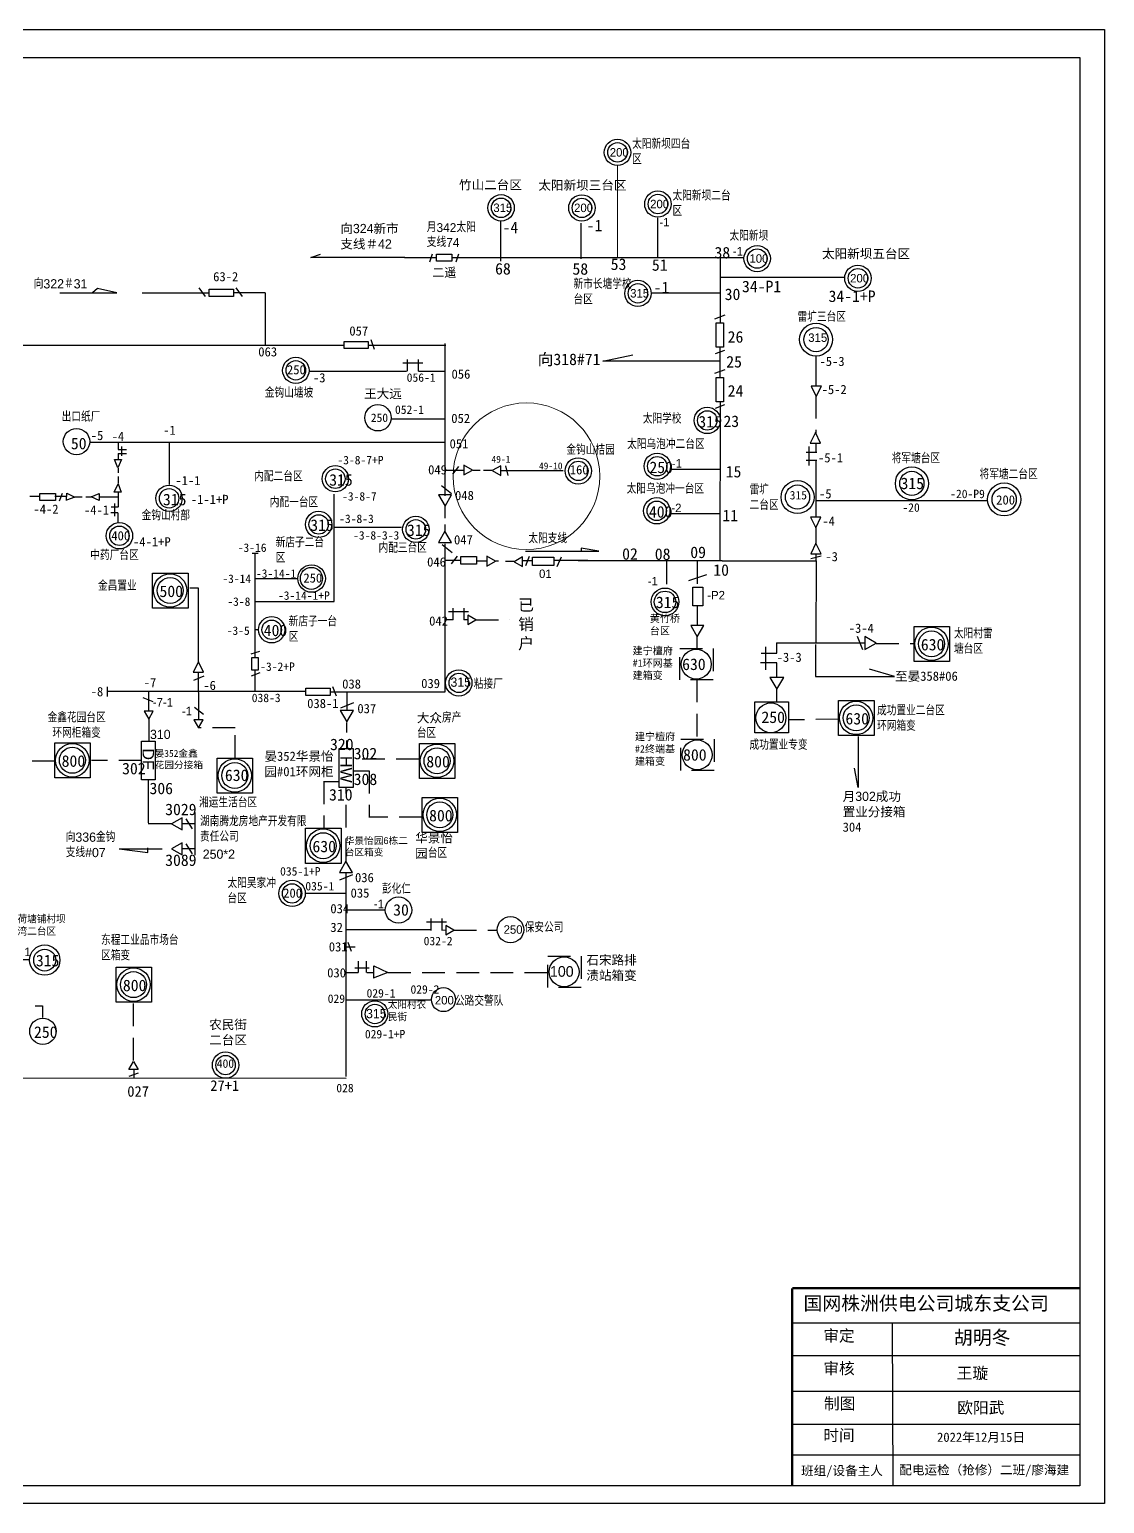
# Model space of a CAD drawing. Extents: x -417 to 88, y 44 to 364.
# Drawn here: x -145.1 to 88.1, y 44.1 to 363.8 of the extents above; entities that cross this region are included whole.
import ezdxf

# ---------------------------------------------------------------- set-up
doc = ezdxf.new("R2010")
doc.units = 0
doc.header["$LTSCALE"] = 0.774411
doc.linetypes.add('ACAD_ISO02W100', pattern=[15, 12, -3])
doc.linetypes.add('DASHED2', pattern=[9.525, 6.35, -3.175])
doc.layers.get('0').update_dxf_attribs({"linetype": 'CONTINUOUS'})
doc.layers.add('0-RefEdit0', color=7, linetype='CONTINUOUS')
doc.layers.add('Layer2', color=1, linetype='CONTINUOUS')
doc.styles.add('hztxt_txtstyle_0.00_0_0', font='', dxfattribs={"bigfont": 'hztxt.shx'})
doc.styles.add('hztxt_txtstyle_1.50_0_0', font='', dxfattribs={"height": 1.5, "bigfont": 'hztxt.shx'})
doc.styles.add('hztxt_txtstyle_1.84_0_0', font='', dxfattribs={"height": 1.84, "bigfont": 'hztxt.shx'})
doc.styles.add('hztxt_txtstyle_2.00_0_0', font='', dxfattribs={"height": 2, "bigfont": 'hztxt.shx'})
doc.styles.add('hztxt_txtstyle_5.51_0_0', font='', dxfattribs={"height": 5.511135, "bigfont": 'hztxt.shx'})
doc.styles.add('hztxt_txtstyle_5.55_0_0', font='', dxfattribs={"height": 5.547678, "bigfont": 'hztxt.shx'})
doc.styles.add('hztxt_txtstyle_9.64_0_0', font='', dxfattribs={"height": 9.637272, "bigfont": 'hztxt.shx'})
doc.styles.add('hztxt_txtstyle_9.77_0_0', font='', dxfattribs={"height": 9.773376, "bigfont": 'hztxt.shx'})
doc.styles.add('SimSun_txtstyle_2.00_0_0', font='', dxfattribs={"height": 2})
doc.styles.add('SimSun_txtstyle_2.50_0_0', font='', dxfattribs={"height": 2.5})
doc.styles.get("Standard").update_dxf_attribs({"font": '', "height": 2.5})
doc.styles.add('字体', font='simkai_0.ttf', dxfattribs={"height": 2.5})
doc.styles.add('宋体_txtstyle_1.50_0_0', font='SIMSUN.TTC', dxfattribs={"height": 1.5})
doc.styles.add('宋体_txtstyle_1.84_0_0', font='SIMSUN.TTC', dxfattribs={"height": 1.84})
doc.styles.add('宋体_txtstyle_2.00_0_0', font='SIMSUN.TTC', dxfattribs={"height": 2})
doc.styles.add('宋体_txtstyle_2.50_0_0', font='SIMSUN.TTC', dxfattribs={"height": 2.5})
doc.styles.add('宋体_txtstyle_200.00_0_0200', font='SIMSUN.TTC', dxfattribs={"height": 200})
doc.styles.add('宋体_txtstyle_3.00_0_0', font='SIMSUN.TTC', dxfattribs={"height": 3})
doc.styles.get('hztxt_txtstyle_0.00_0_0').set_extended_font_data('hztxt')
doc.styles.get('hztxt_txtstyle_1.50_0_0').set_extended_font_data('hztxt')
doc.styles.get('hztxt_txtstyle_1.84_0_0').set_extended_font_data('hztxt')
doc.styles.get('hztxt_txtstyle_2.00_0_0').set_extended_font_data('hztxt')
doc.styles.get('hztxt_txtstyle_5.51_0_0').set_extended_font_data('hztxt')
doc.styles.get('hztxt_txtstyle_5.55_0_0').set_extended_font_data('hztxt')
doc.styles.get('hztxt_txtstyle_9.64_0_0').set_extended_font_data('hztxt')
doc.styles.get('hztxt_txtstyle_9.77_0_0').set_extended_font_data('hztxt')
doc.styles.get('SimSun_txtstyle_2.00_0_0').set_extended_font_data('SimSun')
doc.styles.get('SimSun_txtstyle_2.50_0_0').set_extended_font_data('SimSun')
doc.styles.get('Standard').set_extended_font_data('SimSun')

# ---------------------------------------------------------------- blocks, each defined once
blk = doc.blocks.new('A$C6B965233')
at = {"linetype": 'Continuous'}
for radius in [3.58, 2.63]:
    blk.add_circle((3.58, 3.58), radius, dxfattribs=at)

msp = doc.modelspace()

# ---------------------------------------------------------------- linework, layer by layer
at = {"color": 7, "linetype": 'Continuous', "lineweight": 0, "ltscale": 1.445646}
msp.add_line((-17.54, 334.28), (-17.54, 314.3), dxfattribs=at)
at = {"color": 7}
for p, q in [((-84.05, 314.32), (-81.98, 315.06)), ((-63.64, 314.32), (-84.05, 314.32)), ((4.83, 310.11), (31.61, 310.11)), ((-54.93, 262.68), (-54.92, 295.68)), ((-48.94, 268.22), (-47.31, 268.22)), ((-54.93, 257.84), (-54.93, 260.76)), ((-54.93, 254.76), (-54.93, 256.43)), ((-96.11, 227.61), (-96.11, 250.12)), ((-54.94, 220.12), (-54.93, 252.26)), ((25.51, 248.59), (25.51, 250.11)), ((-45.87, 248.48), (-48.05, 248.48)), ((-43.33, 248.52), (-44.05, 248.52)), ((-38.05, 248.65), (-35.88, 248.64)), ((-26.04, 248.64), (5.19, 248.62)), ((-96.02, 233.64), (-95.36, 233.64)), ((-53.22, 235.75), (-54.88, 235.74)), ((-50, 235.73), (-50.88, 235.74)), ((25.43, 230.45), (25.43, 223.46)), ((29.98, 230.76), (36.05, 230.76)), ((-96.11, 220.37), (-96.11, 224.81)), ((42.54, 223.46), (37.12, 225.03)), ((-128.26, 221.26), (-128.26, 219.14)), ((25.43, 223.46), (42.54, 223.46)), ((-76.39, 136.7), (-76.41, 180.97)), ((-76.13, 172.89), (-67.89, 172.89)), ((-76.4, 168.62), (-58.12, 168.62)), ((-54.77, 168.42), (-55.65, 168.43)), ((-76.41, 153.35), (-57.89, 153.35)), ((-123.51, 138.22), (-122.52, 139.94)), ((-121.52, 138.22), (-123.51, 138.22)), ((-122.52, 139.94), (-121.52, 138.22)), ((-76.36, 136.32), (-180.9, 136.35))]:
    msp.add_line(p, q, dxfattribs=at)
at = {"color": 7, "linetype": 'Continuous'}
for p, q in [((-63.75, 314.35), (-56.83, 314.35)), ((-58.28, 313.44), (-57.7, 315.11)), ((-53.35, 314.35), (-8.5, 314.35)), ((-52.52, 313.44), (-51.94, 315.11)), ((-13.43, 314.35), (9.82, 314.35)), ((4.77, 300.25), (4.77, 314.35)), ((-106.92, 305.91), (-108.26, 307.76)), ((-98.89, 305.91), (-100.23, 307.76)), ((-120.61, 306.66), (-106.18, 306.66)), ((-100.82, 306.74), (-93.94, 306.74)), ((4.73, 306.58), (-10.13, 306.58)), ((3.6, 301.08), (5.8, 301.93)), ((-179.8, 295.36), (-76.86, 295.36)), ((-71.57, 295.36), (-54.75, 295.36)), ((-70.24, 294.4), (-70.99, 296.46)), ((3.69, 293.53), (5.74, 294.28)), ((4.76, 288.22), (4.76, 294.91)), ((-64.11, 291.51), (-59.76, 291.51)), ((-63.11, 289.67), (-63.11, 292.26)), ((-60.77, 292.26), (-60.77, 289.67)), ((-63.28, 289.59), (-84.36, 289.59)), ((-55, 289.59), (-60.68, 289.59)), ((3.6, 289.23), (5.8, 290.08)), ((24.45, 286.43), (25.56, 284.17)), ((26.68, 286.43), (24.45, 286.43)), ((25.56, 284.17), (26.68, 286.43)), ((3.69, 281.68), (5.74, 282.44)), ((4.76, 248.63), (4.79, 283.08)), ((-66.58, 279.39), (-55.05, 279.33)), ((25.39, 276.37), (24.27, 274.11)), ((26.51, 274.11), (25.39, 276.37)), ((-55.07, 274.19), (-131.95, 274.19)), ((-125.87, 271.83), (-125.87, 270.7)), ((-125.86, 274.28), (-125.86, 272.74)), ((-125.86, 272.74), (-124.06, 272.74)), ((-125.86, 271.83), (-124.02, 271.83)), ((-125.07, 271.35), (-125.07, 273.37)), ((-114.77, 274.05), (-114.77, 265.1)), ((25.69, 272.06), (23.36, 272.06)), ((24.03, 269.24), (24.03, 273.33)), ((24.27, 274.11), (26.51, 274.11)), ((-126.66, 270.55), (-125.11, 270.55)), ((-125.9, 268.75), (-126.62, 270.55)), ((-125.11, 270.55), (-125.9, 268.75)), ((-125.86, 268.69), (-125.86, 267.64)), ((-53.25, 267.34), (-51.93, 268.99)), ((-41.22, 267.06), (-41.79, 269.2)), ((23.36, 270.41), (25.69, 270.41)), ((-125.86, 266.82), (-125.86, 265.3)), ((-50.93, 268.16), (-55.05, 268.16)), ((-44.79, 268.17), (-46.57, 268.17)), ((-42.91, 268.14), (-29.32, 268.14)), ((4.74, 268.4), (-6.03, 268.4)), ((-131.79, 262.38), (-132.84, 262.38)), ((-131.73, 262.42), (-129.93, 263.14)), ((-129.93, 261.63), (-131.73, 262.42)), ((-129.93, 263.18), (-129.93, 261.63)), ((-125.89, 262.4), (-129.91, 262.4)), ((-126.7, 263.48), (-125.85, 265.26)), ((-125.16, 263.43), (-126.7, 263.48)), ((-125.87, 263.35), (-125.87, 260.19)), ((-125.85, 265.26), (-125.2, 263.43)), ((-79.03, 239.72), (-79.03, 263.02)), ((-53.52, 263.07), (-55.7, 264.82)), ((-125.89, 258.95), (-127.43, 258.95)), ((-125.89, 260.2), (-127.39, 260.2)), ((-126.57, 258.28), (-126.57, 261.02)), ((-125.88, 258.95), (-125.88, 256.85)), ((-78.98, 255.88), (-64.36, 255.88)), ((4.64, 258.74), (-6.14, 258.74)), ((26.59, 258.01), (24.35, 258.01)), ((24.35, 258.01), (25.47, 255.75)), ((25.47, 255.75), (26.59, 258.01)), ((-95.48, 250.13), (-96.77, 250.13)), ((-53.42, 250.26), (-55.6, 252.01)), ((-53.58, 247.9), (-52.26, 249.55)), ((-37.49, 250.69), (-21.59, 250.69)), ((-36.71, 249.47), (-37.47, 247.45)), ((-29.78, 249.39), (-30.71, 247.28)), ((-21.59, 250.69), (-25.45, 251.31)), ((-25.45, 251.31), (-25.45, 250.69)), ((25.49, 252.37), (24.38, 250.11)), ((24.38, 250.11), (26.61, 250.11)), ((26.61, 250.11), (25.49, 252.37)), ((-40.05, 248.43), (-41.83, 248.43)), ((5.18, 248.59), (25.51, 248.59)), ((-2.05, 244.27), (1.8, 245.58)), ((-108.44, 242.6), (-110.33, 242.6)), ((-108.44, 226.67), (-108.44, 242.6)), ((-96.04, 239.72), (-79.03, 239.72)), ((-54.22, 237.57), (-49.87, 237.57)), ((-53.22, 235.73), (-53.22, 238.32)), ((-50.87, 238.32), (-50.87, 235.73)), ((34.42, 232.19), (35.56, 229.36)), ((-97.01, 228.39), (-95.11, 229)), ((-108.43, 226.64), (-109.55, 224.39)), ((-109.55, 224.39), (-107.31, 224.39)), ((-108.44, 220.1), (-108.44, 224.38)), ((-107.31, 224.39), (-108.43, 226.64)), ((-96.95, 223.64), (-95.04, 224.32)), ((-107.27, 223.55), (-109.51, 222.59)), ((-78.51, 219.18), (-79.26, 221.23)), ((-85.09, 220.2), (-128.26, 220.2)), ((-108.44, 220), (-108.44, 214.09)), ((-54.94, 220.1), (-79.95, 220.1)), ((-74.79, 217.73), (-77.62, 216.59)), ((-76.18, 216.07), (-76.18, 220.03)), ((-107.32, 215.22), (-109.32, 216.76)), ((-75.03, 180.46), (-77.87, 179.32)), ((-59, 170.26), (-54.65, 170.26)), ((-57.99, 168.42), (-57.99, 171.02)), ((-55.65, 171.02), (-55.65, 168.42)), ((-74.49, 160.32), (-71.4, 160.32)), ((-73.7, 159.27), (-73.7, 161.75)), ((-71.95, 159.27), (-71.95, 161.75)), ((-70.41, 158.06), (-70.41, 160.7)), ((-70.41, 160.7), (-67.37, 159.25)), ((-76.34, 159.27), (-73.78, 159.27)), ((-71.89, 159.27), (-70.44, 159.27)), ((-67.37, 159.25), (-70.54, 158.06)), ((-143.87, 152.04), (-142.25, 152.04)), ((-142.25, 152.04), (-142.25, 149.54)), ((20.38, 83.3), (82.75, 83.3)), ((42.03, 83.29), (42.14, 47.95)), ((20.38, 76.19), (82.75, 76.19)), ((20.38, 68.44), (82.75, 68.44)), ((20.38, 61.34), (82.75, 61.34)), ((20.4, 54.7), (82.77, 54.7))]:
    msp.add_line(p, q, dxfattribs=at)
at = {"color": 7, "linetype": 'DASHED2'}
for p, q in [((25.49, 284.32), (25.49, 276.16)), ((-48.28, 235.76), (-40.86, 235.76)), ((38.55, 230.63), (46.76, 230.63)), ((-0.31, 222.79), (-0.31, 209.96)), ((-100.44, 212.37), (-108.43, 212.37)), ((-76.27, 211.36), (-76.27, 213.47)), ((-76.27, 207.77), (-76.27, 209.56)), ((-60.6, 205.56), (-74.65, 205.56)), ((-76.41, 183.38), (-76.41, 199.41)), ((-60, 192.99), (-71.49, 192.99)), ((-53.06, 168.45), (-43.63, 168.43)), ((-74.47, 164.78), (-76.43, 164.78)), ((-75.25, 163.82), (-75.94, 165.81)), ((-67.25, 159.27), (-32.68, 159.27)), ((-122.57, 152.52), (-122.58, 139.31)), ((-122.48, 138.22), (-122.48, 136.26)), ((-121.52, 137.44), (-123.51, 136.75))]:
    msp.add_line(p, q, dxfattribs=at)
at = {"linetype": 'Continuous'}
for p, q in [((-142.87, 262.49), (-145.03, 262.49)), ((-137, 262.52), (-139.55, 262.52))]:
    msp.add_line(p, q, dxfattribs=at)
at = {"color": 0, "linetype": 'Continuous'}
for p, q in [((-138.53, 261.54), (-137.95, 263.21)), ((-137.05, 261.68), (-137, 263.22)), ((-135.22, 262.37), (-137.05, 261.71)), ((-137, 263.22), (-135.22, 262.37)), ((-133.66, 262.38), (-135.18, 262.38))]:
    msp.add_line(p, q, dxfattribs=at)
for p, q in [((-51.74, 248.6), (-54.93, 248.6)), ((-51.49, 248.6), (-54.68, 248.6)), ((-23.96, 248.64), (-31.41, 248.64))]:
    msp.add_line(p, q)
at = {"color": 7, "linetype": 'ByBlock', "ltscale": 2}
for p, q in [((-0.25, 229.55), (-0.25, 232.26)), ((17.01, 228.56), (17, 230.77)), ((13.65, 228.56), (17.01, 228.56)), ((14.64, 224.93), (14.64, 229.89)), ((17.01, 226.44), (13.47, 226.44)), ((17.01, 223.25), (17.01, 226.44)), ((18.52, 223.24), (15.51, 223.24)), ((15.51, 223.24), (17.01, 220.73)), ((17.01, 220.73), (18.52, 223.24)), ((17.01, 218.02), (17.01, 220.73))]:
    msp.add_line(p, q, dxfattribs=at)
at = {"color": 7, "linetype": 'ACAD_ISO02W100', "ltscale": 2}
for p, q in [((-111.14, 192.58), (-109.8, 190.43)), ((-109.23, 191.51), (-111.83, 191.51)), ((-109.23, 186.09), (-111.83, 186.09)), ((-111.14, 187.15), (-109.8, 185.01))]:
    msp.add_line(p, q, dxfattribs=at)
at = {"color": 7, "linetype": 'ACAD_ISO02W100'}
for p, q in [((-109.23, 194), (-109.23, 183.65)), ((-125.6, 186.13), (-114.32, 186.13))]:
    msp.add_line(p, q, dxfattribs=at)
at = {"color": 7, "linetype": 'Continuous'}
for points in [[(-416.92, 363.8), (88.09, 363.8), (88.09, 44.11), (-416.92, 44.11)], [(-410.84, 357.75), (82.74, 357.75), (82.74, 47.95), (-410.84, 47.95)], [(-56.83, 315.09), (-53.45, 315.09), (-53.45, 313.57), (-56.83, 313.57)], [(-100.85, 307.45), (-100.85, 305.91), (-106.1, 305.91), (-106.1, 307.45)], [(5.43, 294.9), (3.89, 294.9), (3.89, 300.15), (5.43, 300.15)], [(-71.61, 296.15), (-71.61, 294.6), (-76.86, 294.6), (-76.86, 296.15)], [(5.43, 283.05), (3.89, 283.05), (3.89, 288.3), (5.43, 288.3)], [(-35.95, 249.39), (-31.38, 249.39), (-31.38, 247.53), (-35.95, 247.53)], [(-1.18, 238.82), (-1.18, 242.87), (0.98, 242.87), (0.98, 238.82)], [(-96.88, 227.58), (-95.45, 227.58), (-95.45, 224.86), (-96.88, 224.86)], [(-79.87, 220.92), (-79.87, 219.38), (-85.12, 219.38), (-85.12, 220.92)]]:
    msp.add_lwpolyline(points, close=True, dxfattribs=at)
at = {"color": 7}
for points in [[(-48.99, 268.25), (-50.85, 269.32), (-50.85, 267.18)], [(-44.73, 268.12), (-42.87, 267.05), (-42.87, 269.19)], [(-54.92, 260.45), (-53.51, 262.91), (-56.34, 262.91)], [(-54.96, 255), (-56.38, 252.54), (-53.54, 252.54)], [(-44.01, 248.51), (-45.86, 249.58), (-45.86, 247.44)], [(-39.98, 248.38), (-38.13, 247.31), (-38.13, 249.45)], [(-118.36, 245.9), (-110.69, 245.9), (-110.69, 238.29), (-118.36, 238.29)], [(-48.28, 235.76), (-50, 236.75), (-50, 234.77)], [(-0.24, 232.06), (1.18, 234.52), (-1.65, 234.52)], [(46.77, 234.33), (54.45, 234.33), (54.45, 226.72), (46.77, 226.72)], [(38.53, 230.73), (36.07, 232.15), (36.07, 229.31)], [(30.42, 218.27), (38.09, 218.27), (38.09, 210.66), (30.42, 210.66)], [(-119.22, 214.21), (-118.23, 215.93), (-120.21, 215.93)], [(-76.25, 213.62), (-74.83, 216.08), (-77.67, 216.08)], [(-108.43, 212.37), (-107.44, 214.09), (-109.42, 214.09)], [(-139.58, 209.08), (-131.9, 209.08), (-131.9, 201.47), (-139.58, 201.47)], [(-120.79, 209.47), (-117.81, 209.47), (-117.81, 201.05), (-120.79, 201.05)], [(-77.88, 207.83), (-74.89, 207.83), (-74.89, 199.41), (-77.88, 199.41)], [(-60.49, 208.96), (-52.81, 208.96), (-52.81, 201.35), (-60.49, 201.35)], [(-104.35, 205.79), (-96.68, 205.79), (-96.68, 198.18), (-104.35, 198.18)], [(-59.88, 197.25), (-52.21, 197.25), (-52.21, 189.64), (-59.88, 189.64)], [(-85.18, 190.57), (-77.5, 190.57), (-77.5, 182.95), (-85.18, 182.95)], [(-76.44, 183.43), (-77.86, 180.97), (-75.02, 180.97)], [(-53.06, 168.45), (-54.78, 169.45), (-54.78, 167.46)], [(-126.3, 160.42), (-118.62, 160.42), (-118.62, 152.81), (-126.3, 152.81)]]:
    msp.add_lwpolyline(points, close=True, dxfattribs=at)
at = {"color": 0, "linetype": 'Continuous'}
msp.add_lwpolyline([(-142.84, 263.19), (-139.46, 263.19), (-139.46, 261.67), (-142.84, 261.67)], close=True, dxfattribs=at)
msp.add_lwpolyline([(-51.5, 249.48), (-48.14, 249.48), (-48.14, 247.81), (-51.5, 247.81)], close=True)
at = {"color": 7, "linetype": 'ACAD_ISO02W100'}
for points in [[(-114.25, 191.54), (-111.99, 190.24), (-111.99, 192.84)], [(-114.25, 186.12), (-111.99, 184.82), (-111.99, 187.42)]]:
    msp.add_lwpolyline(points, close=True, dxfattribs=at)
at = {"color": 7, "linetype": 'Continuous', "const_width": 0.5}
for points in [[(20.34, 90.8), (20.33, 47.95)], [(20.38, 90.8), (82.75, 90.8)]]:
    msp.add_lwpolyline(points, dxfattribs=at)
at = {"color": 7, "linetype": 'Continuous'}
for centre, radius in [((-17.54, 337.15), 2.86), ((-17.54, 337.15), 2.11), ((-42.79, 325.12), 2.86), ((-42.79, 325.12), 2.11), ((-25.27, 325.1), 2.86), ((-25.27, 325.1), 2.11), ((-8.78, 325.94), 2.86), ((-8.78, 325.94), 2.11), ((12.75, 314.11), 2.86), ((12.75, 314.11), 2.11), ((34.6, 309.84), 2.86), ((34.6, 309.84), 2.11), ((-13.11, 306.57), 2.86), ((-13.11, 306.57), 2.11), ((-87.31, 289.87), 2.86), ((-87.31, 289.87), 2.11), ((-69.49, 279.59), 2.86), ((1.93, 279.01), 2.86), ((1.93, 279.01), 2.11), ((-134.88, 274.42), 2.86), ((-8.92, 269.07), 2.86), ((-78.74, 266.37), 2.86), ((-26.04, 268.06), 2.86), ((-26.04, 268.06), 2.11), ((-8.92, 269.07), 2.11), ((-78.74, 266.37), 2.11), ((-114.8, 262.12), 2.86), ((-114.8, 262.12), 2.11), ((-9.03, 259.41), 2.86), ((-82.36, 256.46), 2.86), ((-9.03, 259.41), 2.11), ((-125.57, 254), 2.86), ((-125.57, 254), 2.11), ((-82.36, 256.46), 2.11), ((-61.28, 255.38), 2.86), ((-61.28, 255.38), 2.11), ((-92.55, 233.61), 2.86), ((-92.55, 233.61), 2.11), ((-51.96, 222.08), 2.86), ((-51.96, 222.08), 2.11), ((-88.12, 176.43), 2.86), ((-88.12, 176.43), 2.11), ((-65.04, 172.83), 2.86), ((-40.75, 168.56), 2.86), ((-70.16, 150.27), 2.11), ((-142.17, 146.52), 2.86), ((-102.55, 139.19), 2.86), ((-102.55, 139.19), 2.11)]:
    msp.add_circle(centre, radius, dxfattribs=at)
at = {"color": 20, "linetype": 'Continuous', "lineweight": 0, "ltscale": 0.805304, "true_color": 0xef4810}
msp.add_circle((-37.29, 266.91), 15.9, dxfattribs=at)
at = {"color": 7}
for centre, radius in [((-83.89, 244.72), 2.99), ((-83.94, 244.75), 2.39), ((-114.57, 242.12), 3.63), ((-114.57, 242.12), 2.82), ((-7.24, 239.66), 3), ((-7.24, 239.66), 2.33), ((50.57, 230.55), 3.63), ((50.57, 230.55), 2.82), ((34.21, 214.49), 3.63), ((34.21, 214.49), 2.82), ((-135.78, 205.3), 3.63), ((-56.69, 205.18), 3.63), ((-56.69, 205.18), 2.82), ((-100.55, 202), 3.63), ((-100.55, 202), 2.82), ((-56.09, 193.47), 3.63), ((-56.09, 193.47), 2.82), ((-81.38, 186.78), 3.63), ((-81.38, 186.78), 2.82), ((-141.77, 161.96), 3.29), ((-141.77, 161.96), 2.38), ((-122.5, 156.64), 3.63), ((-122.5, 156.64), 2.82)]:
    msp.add_circle(centre, radius, dxfattribs=at)
at = {"color": 0}
msp.add_circle((-135.78, 205.3), 2.82, dxfattribs=at)
at = {"layer": '0-RefEdit0', "color": 7, "linetype": 'Continuous'}
for p, q in [((-8.82, 314.37), (-8.82, 322.96)), ((-42.83, 313.55), (-42.83, 322.14)), ((-130.32, 307.61), (-131.41, 306.72)), ((-126.15, 306.66), (-130.32, 307.61)), ((-138.46, 306.66), (-126.15, 306.66)), ((-93.93, 306.72), (-93.93, 295.38)), ((-20.75, 291.9), (-14.24, 293.26)), ((4.68, 291.9), (-20.75, 291.9)), ((25.49, 292.97), (25.49, 286.43)), ((25.49, 274.11), (25.49, 272.06)), ((25.49, 270.41), (25.49, 258.01)), ((25.5, 261.64), (62.76, 261.64)), ((25.49, 255.76), (25.49, 252.47)), ((26.63, 249.59), (24.39, 249.01)), ((25.51, 248.59), (25.49, 230.77)), ((-120.49, 218.92), (-118.32, 218.06)), ((-119.25, 220.1), (-119.25, 215.98)), ((34.64, 210.47), (34.64, 199.41)), ((34.64, 199.41), (33.83, 203.6)), ((-85.26, 176.5), (-76.42, 176.5)), ((-155.95, 162.1), (-145.04, 162.1))]:
    msp.add_line(p, q, dxfattribs=at)
at = {"layer": '0-RefEdit0', "color": 7, "linetype": 'ByBlock'}
msp.add_line((-25.47, 321.81), (-25.47, 314.08), dxfattribs=at)
at = {"layer": '0-RefEdit0', "color": 7, "linetype": 'DASHED2'}
for p, q in [((-6.9, 248.42), (-6.9, 242.72)), ((-0.28, 248.48), (-0.28, 242.91)), ((-119.22, 214.21), (-119.22, 209.46)), ((30.38, 214.2), (19.57, 214.05)), ((-100.44, 205.84), (-100.44, 212.37)), ((-120.79, 205.26), (-131.64, 205.26)), ((-74.77, 203.04), (-71.43, 203.04)), ((-71.43, 203.04), (-71.43, 193.03)), ((-81.34, 200.73), (-77.99, 200.73)), ((-81.24, 200.72), (-81.24, 190.71))]:
    msp.add_line(p, q, dxfattribs=at)
at = {"layer": '0-RefEdit0', "color": 7, "ltscale": 2}
msp.add_line((-96.09, 244.71), (-87.01, 244.71), dxfattribs=at)
at = {"layer": '0-RefEdit0', "color": 7}
msp.add_line((-0.3, 238.76), (-0.3, 234.54), dxfattribs=at)
at = {"layer": '0-RefEdit0', "color": 7, "linetype": 'ByBlock', "ltscale": 2}
msp.add_line((16.97, 230.77), (30.53, 230.77), dxfattribs=at)
at = {"layer": '0-RefEdit0', "color": 0, "linetype": 'DASHED2'}
msp.add_line((-139.58, 205.13), (-151.59, 205.13), dxfattribs=at)
at = {"layer": '0-RefEdit0', "color": 7, "linetype": 'ACAD_ISO02W100'}
for p, q in [((-119.3, 201.05), (-119.3, 191.54)), ((-114.25, 191.54), (-119.3, 191.54)), ((-125.6, 186.13), (-119.38, 185.3)), ((-119.38, 185.3), (-119.38, 186.29))]:
    msp.add_line(p, q, dxfattribs=at)
at = {"layer": '0-RefEdit0', "color": 7, "linetype": 'DASHED2'}
for points in [[(-4.01, 229.53), (3.22, 229.53), (3.22, 222.74), (-4.01, 222.74)], [(-3.8, 209.89), (3.42, 209.89), (3.42, 203.09), (-3.8, 203.09)], [(-32.68, 162.81), (-25.45, 162.81), (-25.45, 156.02), (-32.68, 156.02)]]:
    msp.add_lwpolyline(points, close=True, dxfattribs=at)
at = {"layer": '0-RefEdit0', "color": 7, "linetype": 'Continuous'}
msp.add_lwpolyline([(12.23, 217.97), (19.57, 217.97), (19.57, 211.29), (12.23, 211.29)], close=True, dxfattribs=at)
for centre, radius in [((-55.29, 153.39), 2.6), ((-70.18, 150.3), 2.84)]:
    msp.add_circle(centre, radius, dxfattribs=at)
at = {"layer": 'Layer2', "color": 7, "linetype": 'ByBlock'}
for centre in [(-0.46, 226.14), (15.73, 214.5), (-0.26, 206.49), (-29.13, 159.42)]:
    msp.add_circle(centre, 3.24, dxfattribs=at)

# ---------------------------------------------------------------- block references
at = {"color": 7, "linetype": 'Continuous'}
for p in [(21.94, 292.97), (42.72, 261.77), (17.92, 258.8), (62.74, 258.29)]:
    msp.add_blockref('A$C6B965233', p, dxfattribs=at)

# ---------------------------------------------------------------- texts
at = {"color": 7, "linetype": 'ACAD_ISO02W100'}
for s, p in [('3029', (-115.65, 193.4)), ('3089', (-115.65, 182.39))]:
    msp.add_text(s, height=2.5, dxfattribs=at).set_placement(p)
at = {"color": 7, "linetype": 'ACAD_ISO02W100', "style": 'hztxt_txtstyle_2.00_0_0'}
msp.add_text('250*2', height=2, dxfattribs=at).set_placement((-107.49, 183.94))
at = {"color": 7, "attachment_point": 1}
for s, insert, char_height, width, style in [('太阳新坝四台区', (-14.36, 339.93), 2, 13.1434, 'hztxt_txtstyle_2.00_0_0'), ('200', (-19.22, 338.08), 1.84, 3.8702, 'hztxt_txtstyle_0.00_0_0'), ('{\\fSimSun|b0|i0|c134|p2;竹山二台区}', (-51.92, 331.11), 2, 19.2963, 'hztxt_txtstyle_0.00_0_0'), ('{\\fSimSun|b0|i0|c134|p2;太阳新坝三台区}', (-34.7, 331.03), 2, 22.598, 'hztxt_txtstyle_0.00_0_0'), ('200', (-10.46, 326.87), 1.84, 3.8702, 'hztxt_txtstyle_0.00_0_0'), ('太阳新坝二台区', (-5.61, 328.72), 2, 13.1434, 'hztxt_txtstyle_0.00_0_0'), ('315', (-44.47, 326.05), 1.84, 3.8702, 'hztxt_txtstyle_0.00_0_0'), ('200', (-26.96, 326.04), 1.84, 3.8702, 'hztxt_txtstyle_0.00_0_0'), ('-1', (-8.45, 322.94), 1.84, 13.1434, 'hztxt_txtstyle_0.00_0_0'), ('{\\fSimSun|b0|i0|c134|p2;向}324{\\fSimSun|b0|i0|c134|p2;新市支线＃}42', (-77.65, 321.63), 2, 14.4475, 'hztxt_txtstyle_0.00_0_0'), ('月342太阳支线74', (-58.91, 321.79), 1.924, 12.6423, 'hztxt_txtstyle_0.00_0_0'), ('太阳新坝', (6.74, 320.01), 2, 13.1434, 'hztxt_txtstyle_0.00_0_0'), ('-1', (7.48, 316.62), 1.84, 13.1434, 'hztxt_txtstyle_0.00_0_0'), ('100', (11.07, 315.05), 1.84, 3.8702, 'hztxt_txtstyle_0.00_0_0'), ('{\\fSimSun|b0|i0|c134|p2;太阳新坝五台区}', (26.82, 316.18), 2, 20.6523, 'hztxt_txtstyle_0.00_0_0'), ('{\\fSimSun|b0|i0|c134|p2;二遥}', (-57.74, 312.06), 1.9238, 12.6423, 'hztxt_txtstyle_0.00_0_0'), ('200', (32.91, 310.78), 1.84, 3.8702, 'hztxt_txtstyle_0.00_0_0'), ('新市长塘学校台区', (-27.08, 309.55), 2, 13.1434, 'hztxt_txtstyle_0.00_0_0'), ('315', (-14.8, 307.51), 1.84, 3.8702, 'hztxt_txtstyle_0.00_0_0'), ('雷圹三台区', (21.5, 302.42), 2, 17.5135, 'hztxt_txtstyle_0.00_0_0'), ('315', (23.83, 297.89), 1.84, 3.8702, 'hztxt_txtstyle_0.00_0_0'), ('{\\fSimSun|b0|i0|c134|p2;250}', (-89.23, 291.01), 2, 8.367, 'hztxt_txtstyle_0.00_0_0'), ('-5-3', (26.27, 292.82), 2, 3.8702, '宋体_txtstyle_2.00_0_0'), ('{\\fSimSun|b0|i0|c134|p2;056-1}', (-63.26, 289.23), 1.84, 3.8702, 'hztxt_txtstyle_0.00_0_0'), ('金钩山塘坡', (-94.03, 285.97), 2, 21.5483, 'hztxt_txtstyle_0.00_0_0'), ('{\\fSimSun|b0|i0|c134|p2;王大远}', (-72.5, 285.82), 2, 13.1434, 'hztxt_txtstyle_0.00_0_0'), ('-5-2', (26.73, 286.72), 2, 3.8702, '宋体_txtstyle_2.00_0_0'), ('{\\fSimSun|b0|i0|c134|p2;052-1}', (-65.8, 282.27), 1.84, 3.8702, 'hztxt_txtstyle_0.00_0_0'), ('出口纸厂', (-138.1, 280.75), 2, 13.1434, 'hztxt_txtstyle_0.00_0_0'), ('{\\fSimSun|b0|i0|c134|p2;250}', (-71.05, 280.51), 1.84, 3.8702, 'hztxt_txtstyle_0.00_0_0'), ('太阳学校', (-12.06, 280.36), 2, 23.9436, 'hztxt_txtstyle_0.00_0_0'), ('太阳乌泡冲二台区', (-15.45, 274.82), 2, 20.3917, 'hztxt_txtstyle_0.00_0_0'), ('金钩山桔园', (-28.63, 273.59), 2, 17.6614, 'hztxt_txtstyle_0.00_0_0'), ('-5-1', (25.94, 271.91), 2, 13.5588, '宋体_txtstyle_2.00_0_0'), ('将军塘台区', (41.93, 271.76), 2, 17.5135, 'hztxt_txtstyle_0.00_0_0'), ('{\\fSimSun|b0|i0|c134|p2;-3-8-7+P}', (-78.29, 271.33), 1.84, 3.8702, 'hztxt_txtstyle_0.00_0_0'), ('{\\fSimSun|b0|i0|c134|p2;160}', (-27.89, 269.31), 2, 5.8479, 'hztxt_txtstyle_0.00_0_0'), ('-1', (-5.75, 270.62), 1.84, 13.1434, 'hztxt_txtstyle_0.00_0_0'), ('内配二台区', (-96.33, 267.82), 2, 13.1434, 'hztxt_txtstyle_0.00_0_0'), ('太阳乌泡冲一台区', (-15.56, 265.16), 2, 20.3917, 'hztxt_txtstyle_0.00_0_0'), ('将军塘二台区', (60.98, 268.29), 2, 17.5135, 'hztxt_txtstyle_2.00_0_0'), ('内配一台区', (-92.96, 262.2), 2, 13.1434, 'hztxt_txtstyle_0.00_0_0'), ('{\\fSimSun|b0|i0|c134|p2;-3-8-7}', (-77.28, 263.47), 1.84, 3.8702, 'hztxt_txtstyle_0.00_0_0'), ('雷圹\\P二台区', (11.1, 264.95), 2, 17.5135, 'hztxt_txtstyle_0.00_0_0'), ('{\\fSimSun|b0|i0|c134|p2;315}', (19.8, 263.72), 1.84, 3.8702, 'hztxt_txtstyle_0.00_0_0'), ('-5', (26.17, 264.1), 2, 3.8702, '宋体_txtstyle_2.00_0_0'), ('-20-P9', (54.62, 264), 1.84, 14.2948, '宋体_txtstyle_1.84_0_0'), ('200', (64.59, 262.77), 2, 3.8702, '宋体_txtstyle_2.00_0_0'), ('金钩山村部', (-120.75, 259.36), 2, 15.1147, 'hztxt_txtstyle_0.00_0_0'), ('-2', (-5.86, 260.96), 1.84, 13.1434, 'hztxt_txtstyle_0.00_0_0'), ('{\\fSimSun|b0|i0|c134|p2;-20}', (44.26, 261.05), 1.84, 14.2948, 'hztxt_txtstyle_1.84_0_0'), ('{\\fSimSun|b0|i0|c134|p2;-3-8-3}', (-77.91, 258.6), 1.84, 3.8702, 'hztxt_txtstyle_0.00_0_0'), ('-4', (26.89, 258.17), 2, 3.8702, '宋体_txtstyle_2.00_0_0'), ('{\\fSimSun|b0|i0|c134|p2;400}', (-127.32, 255), 2, 8.367, 'hztxt_txtstyle_0.00_0_0'), ('新店子二台区', (-91.69, 253.5), 2, 10.5888, 'hztxt_txtstyle_0.00_0_0'), ('{\\fSimSun|b0|i0|c134|p2;-3-8-3-3}', (-74.89, 255.01), 1.84, 3.8702, 'hztxt_txtstyle_0.00_0_0'), ('太阳支线', (-36.88, 254.39), 2, 12.0843, 'hztxt_txtstyle_0.00_0_0'), ('中药厂台区', (-131.9, 250.73), 2, 21.1458, 'hztxt_txtstyle_0.00_0_0'), ('{\\fSimSun|b0|i0|c134|p2;-3-16}', (-99.92, 252.33), 1.84, 13.1434, 'hztxt_txtstyle_0.00_0_0'), ('内配三台区', (-69.38, 252.33), 2, 13.1434, 'hztxt_txtstyle_0.00_0_0'), ('-3', (27.54, 250.48), 2, 3.8702, '宋体_txtstyle_2.00_0_0'), ('{\\fSimSun|b0|i0|c134|p2;-3-14-1}', (-95.96, 246.73), 1.8352, 13.1094, 'hztxt_txtstyle_0.00_0_0'), ('01', (-34.56, 246.67), 1.84, 3.8702, 'hztxt_txtstyle_0.00_0_0'), ('金昌置业', (-130.22, 244.1), 2, 15.4538, 'hztxt_txtstyle_0.00_0_0'), ('{\\fSimSun|b0|i0|c134|p2;-3-14}', (-103.25, 245.59), 1.8352, 13.1094, 'hztxt_txtstyle_0.00_0_0'), ('{\\fSimSun|b0|i0|c134|p2;250}', (-85.66, 245.84), 1.9948, 8.3454, 'hztxt_txtstyle_0.00_0_0'), ('-1', (-11, 245.07), 1.84, 13.1434, 'hztxt_txtstyle_0.00_0_0'), ('{\\fSimSun|b0|i0|c134|p2;-3-8}', (-102.17, 240.64), 1.84, 3.8702, 'hztxt_txtstyle_0.00_0_0'), ('{\\fSimSun|b0|i0|c134|p2;-3-14-1+P}', (-91.18, 241.95), 1.8352, 13.1094, 'hztxt_txtstyle_0.00_0_0'), ('已销户', (-39.07, 240.24), 2.5, 3.8702, 'SimSun_txtstyle_2.50_0_0'), ('-P2', (1.93, 242.03), 1.84, 3.8702, 'hztxt_txtstyle_0.00_0_0'), ('新店子一台区', (-88.86, 236.36), 2, 10.5888, 'hztxt_txtstyle_0.00_0_0'), ('{\\fSimSun|b0|i0|c134|p2;黄竹桥台区}', (-10.53, 236.85), 1.6, 8.1605, 'hztxt_txtstyle_0.00_0_0'), ('{\\fSimSun|b0|i0|c134|p2;-3-5}', (-102.31, 234.34), 1.84, 3.8702, 'hztxt_txtstyle_0.00_0_0'), ('太阳村雷\\P塘台区', (55.43, 233.75), 2, 19.1704, 'hztxt_txtstyle_0.00_0_0'), ('{\\fSimSun|b0|i0|c134|p2;建宁檀府#1环网基建箱变}', (-14.26, 229.86), 1.6, 9.4681, 'hztxt_txtstyle_0.00_0_0'), ('{\\fSimSun|b0|i0|c134|p2;-3-2+P}', (-95.04, 226.53), 1.84, 3.8702, 'hztxt_txtstyle_0.00_0_0'), ('315', (-53.77, 223.25), 2, 3.8702, 'hztxt_txtstyle_0.00_0_0'), ('粘接厂', (-48.72, 222.82), 2, 13.1434, 'hztxt_txtstyle_0.00_0_0'), ('-7-1', (-118.32, 218.79), 1.84, 4.5066, 'hztxt_txtstyle_0.00_0_0'), ('{\\fSimSun|b0|i0|c134|p2;038-3}', (-96.87, 219.76), 1.84, 13.1434, 'hztxt_txtstyle_0.00_0_0'), ('-1', (-112.02, 216.9), 1.84, 3.8702, 'hztxt_txtstyle_0.00_0_0'), ('{\\f\uffbfﾬￌﾣﾤ_GB2312|b0|i0|c134|p32;大众}房产台区', (-61.07, 215.52), 2, 10.3537, 'hztxt_txtstyle_0.00_0_0'), ('成功置业二台区环网箱变', (38.75, 217.06), 2, 16.3702, 'hztxt_txtstyle_0.00_0_0'), ('310', (-118.94, 211.92), 2, 4.5066, 'hztxt_txtstyle_0.00_0_0'), ('{\\fSimSun|b0|i0|c134|p2;建宁檀府#2终端基建箱变}', (-13.77, 211.24), 1.6, 9.4681, 'hztxt_txtstyle_0.00_0_0'), ('成功置业专变', (11.08, 209.6), 2, 22.3, 'hztxt_txtstyle_0.00_0_0'), ('向336金钩\\P支线#07', (-137.21, 189.63), 2, 17.1866, 'hztxt_txtstyle_0.00_0_0'), ('{\\f\uffbfﾬￌﾣﾤ_GB2312|b0|i0|c134|p32;华景怡园}台区', (-61.42, 189.48), 2, 10.3537, 'hztxt_txtstyle_0.00_0_0'), ('太阳吴家冲台区', (-102.13, 179.62), 2, 11.1021, 'hztxt_txtstyle_0.00_0_0'), ('{\\fSimSun|b0|i0|c134|p2;035-1+P}', (-90.72, 182.14), 1.84, 3.8702, 'hztxt_txtstyle_0.00_0_0'), ('{\\fSimSun|b0|i0|c134|p2;200}', (-90.05, 177.5), 2, 3.8702, 'hztxt_txtstyle_0.00_0_0'), ('{\\fSimSun|b0|i0|c134|p2;035-1}', (-85.24, 178.92), 1.84, 3.8702, 'hztxt_txtstyle_0.00_0_0'), ('彭化仁', (-68.64, 178.38), 2, 13.1434, 'hztxt_txtstyle_0.00_0_0'), ('-1', (-70.38, 175.06), 1.84, 3.8702, 'hztxt_txtstyle_0.00_0_0'), ('荷塘铺村坝湾二台区', (-147.65, 171.57), 1.6, 11.0417, 'hztxt_txtstyle_9.64_0_0'), ('250', (-42.24, 169.52), 1.84, 3.8702, 'hztxt_txtstyle_0.00_0_0'), ('保安公司', (-37.68, 170.01), 2, 13.1434, 'hztxt_txtstyle_0.00_0_0'), ('{\\fSimSun|b0|i0|c134|p2;032-2}', (-59.58, 167.03), 1.84, 3.8702, 'hztxt_txtstyle_0.00_0_0'), ('{\\fSimSun|b0|i0|c134|p2;-3-}1', (-149.94, 164.66), 1.84, 3.8702, 'hztxt_txtstyle_0.00_0_0'), ('{\\fSimSun|b0|i0|c134|p2;石宋路排渍站箱变}', (-24.29, 162.99), 2, 13.1434, 'hztxt_txtstyle_0.00_0_0'), ('{\\fSimSun|b0|i0|c134|p2;029}', (-80.39, 154.52), 1.84, 13.1434, 'hztxt_txtstyle_0.00_0_0'), ('{\\fSimSun|b0|i0|c134|p2;029-1}', (-71.97, 155.69), 1.84, 3.8702, 'hztxt_txtstyle_0.00_0_0'), ('{\\fSimSun|b0|i0|c134|p2;029-2}', (-62.44, 156.53), 1.84, 3.8702, 'hztxt_txtstyle_0.00_0_0'), ('200', (-57.15, 154.18), 1.84, 3.8702, 'hztxt_txtstyle_0.00_0_0'), ('公路交警队', (-52.8, 154.07), 2, 19.5746, 'hztxt_txtstyle_0.00_0_0'), ('315', (-72.08, 151.37), 2, 3.8702, 'hztxt_txtstyle_0.00_0_0'), ('{\\H0.8889x;太阳村农民街}', (-67.35, 153.01), 1.8, 8.325, 'hztxt_txtstyle_0.00_0_0'), ('{\\fSimSun|b0|i0|c134|p2;029-1+P}', (-72.33, 146.83), 1.84, 3.8702, 'hztxt_txtstyle_0.00_0_0'), ('{\\fSimSun|b0|i0|c134|p2;028}', (-78.52, 135.14), 1.84, 13.1434, 'hztxt_txtstyle_0.00_0_0')]:
    msp.add_mtext(s, dxfattribs=dict(at, insert=insert, char_height=char_height, width=width, style=style))
for s, insert, char_height, width in [('-4', (-42.46, 322.12), 2.5, 13.1434), ('-1', (-24.23, 322.54), 2.5, 13.1434), ('38', (3.49, 316.65), 2.5, 3.8702), ('53', (-19.02, 314.14), 2.5, 3.8702), ('51', (-10.08, 313.98), 2.5, 3.8702), ('68', (-44.09, 313.16), 2.5, 3.8702), ('58', (-27.31, 313.12), 2.5, 3.8702), ('-1', (-9.7, 309.11), 2.5, 13.1434), ('30', (5.71, 307.62), 2.5, 3.8702), ('34-P1', (9.46, 309.32), 2.5, 3.8702), ('34-1+P', (28.23, 307.2), 2.5, 3.8702), ('26', (6.35, 298.38), 2.5, 3.8702), ('{\\fSimSun|b0|i0|c134|p2;向}318#71', (-34.85, 293.52), 2.5, 14.3528), ('25', (6.05, 292.99), 2.5, 3.8702), ('24', (6.35, 286.67), 2.5, 3.8702), ('315', (-0.01, 279.99), 2.5, 3.8702), ('23', (5.43, 280.08), 2.5, 3.8702), ('250', (-10.62, 270.09), 2.5, 3.8702), ('15', (5.93, 269.16), 2.5, 3.8702), ('315', (-80.07, 267.36), 2.5, 8.367), ('315', (43.84, 266.61), 2.5, 3.8702), ('315', (-116.13, 263.11), 2.5, 8.367), ('400', (-10.72, 260.43), 2.5, 3.8702), ('11', (5.21, 259.64), 2.5, 3.8702), ('315', (-84.19, 257.55), 2.5, 8.367), ('315', (-63.2, 256.46), 2.5, 8.367), ('02', (-16.53, 251.31), 2.5, 3.8702), ('08', (-9.45, 251.27), 2.5, 3.8702), ('09', (-1.76, 251.66), 2.5, 3.8702), ('10', (3.24, 247.82), 2.5, 3.8702), ('500', (-116.88, 243.21), 2.5, 4.8377), ('315', (-9.22, 240.81), 2.5, 4.8377), ('400', (-94.27, 234.73), 2.5, 15.9999), ('630', (48.25, 231.64), 2.5, 4.8377), ('630', (31.9, 215.58), 2.5, 4.8377), ('302', (-124.99, 204.76), 2.5, 4.5066), ('800', (-59.01, 206.27), 2.5, 4.8377), ('630', (-102.69, 203.31), 2.5, 4.8377), ('306', (-119.05, 200.45), 2.5, 4.5066), ('800', (-58.4, 194.56), 2.5, 4.8377), ('630', (-83.7, 187.87), 2.5, 4.8377), ('30', (-66.2, 174.11), 2.5, 3.8702), ('315', (-143.69, 163.11), 2.5, 6.5356), ('800', (-124.82, 157.73), 2.5, 4.8377), ('250', (-144.1, 147.6), 2.5, 3.8702), ('400', (-104.46, 140.45), 1.84, 3.8702), ('027', (-123.86, 134.64), 2.3, 4.8377), ('27+1', (-105.86, 135.91), 2.3, 4.8377)]:
    msp.add_mtext(s, dxfattribs=dict(at, insert=insert, char_height=char_height, width=width))
at = {"color": 0, "insert": (-144.15, 309.64), "char_height": 2, "width": 24.4267, "attachment_point": 1, "style": 'hztxt_txtstyle_0.00_0_0'}
msp.add_mtext('向322＃31', dxfattribs=at)
at = {"color": 7, "linetype": 'Continuous'}
for s, insert, char_height, width, attachment_point, style in [('{\\fSimSun|b0|i0|c134|p2;-3}', (-83.6, 289.27), 2, 2.391, 1, 'hztxt_txtstyle_0.00_0_0'), ('{\\fSimSun|b0|i0|c134|p2;-5}', (-131.78, 276.75), 2, 2.391, 1, 'hztxt_txtstyle_0.00_0_0'), ('{\\fSimSun|b0|i0|c134|p2;-4}', (-127.26, 276.57), 2, 2.391, 1, 'hztxt_txtstyle_0.00_0_0'), ('\\pi-6,l6,t6;{\\fSimSun|b0|i0|c134|p2;-1}', (-116.07, 277.89), 2, 2.391, 1, 'hztxt_txtstyle_0.00_0_0'), ('{\\fSimSun|b0|i0|c134|p2;-1-1}', (-113.43, 266.98), 2, 8.6674, 1, 'hztxt_txtstyle_0.00_0_0'), ('{\\fSimSun|b0|i0|c134|p2;-1-1+P}', (-110.08, 262.88), 2, 8.6674, 1, 'hztxt_txtstyle_0.00_0_0'), ('{\\fSimSun|b0|i0|c134|p2;-4-2}', (-144.22, 260.77), 2, 4.1583, 1, 'hztxt_txtstyle_0.00_0_0'), ('{\\fSimSun|b0|i0|c134|p2;-4-1}', (-133.26, 260.59), 2, 4.1583, 1, 'hztxt_txtstyle_0.00_0_0'), ('{\\fSimSun|b0|i0|c134|p2;-4-1+P}', (-122.61, 253.69), 2, 4.1583, 1, 'hztxt_txtstyle_0.00_0_0'), ('金鑫花园台区\\P环网柜箱变', (-134.85, 215.53), 2, 18.277, 2, 'hztxt_txtstyle_5.51_0_0'), ('{\\fSimSun|b0|i0|c134|p2;晏352金鑫花园分接箱}', (-117.94, 207.55), 1.5, 10.765, 1, 'hztxt_txtstyle_1.50_0_0'), ('{\\fSimSun|b0|i0|c134|p2;晏352华景怡\\P园#01环网柜}', (-94.12, 207.19), 2, 38.0045, 1, 'hztxt_txtstyle_0.00_0_0'), ('东程工业品市场台区箱变', (-129.55, 167.27), 2, 17.2358, 1, 'hztxt_txtstyle_0.00_0_0'), ('国网株洲供电公司城东支公司', (22.79, 89.03), 3, 82.0179, 1, '宋体_txtstyle_3.00_0_0'), ('胡明冬', (55.41, 81.61), 3, 23.4615, 1, '宋体_txtstyle_3.00_0_0'), ('欧阳武', (56.14, 66.15), 2.5, 23.4615, 1, '宋体_txtstyle_2.50_0_0'), ('2022年12月15日', (51.77, 59.49), 2, 23.4615, 1, '宋体_txtstyle_2.00_0_0')]:
    msp.add_mtext(s, dxfattribs=dict(at, insert=insert, char_height=char_height, width=width, attachment_point=attachment_point, style=style))
at = {"color": 0, "char_height": 2.5, "attachment_point": 1}
for s, insert, width in [('50', (-136.1, 275.26), 3.8702), ('800', (-138.1, 206.39), 4.8377)]:
    msp.add_mtext(s, dxfattribs=dict(at, insert=insert, width=width))
at = {"color": 1, "true_color": 0xff0000, "attachment_point": 1}
for s, insert, char_height, width, style in [('49-1', (-44.87, 271.34), 1.5, 9.5171, '宋体_txtstyle_1.50_0_0'), ('49-10', (-34.57, 269.89), 1.5, 9.5171, '宋体_txtstyle_1.50_0_0'), ('至晏358#06', (42.65, 224.55), 2, 22.3942, '宋体_txtstyle_2.00_0_0'), ('{\\fSimSun|b0|i0|c134|p2;月}302{\\fSimSun|b0|i0|c134|p2;成功置业分接箱304}', (31.29, 198.48), 2, 13.814, 'hztxt_txtstyle_2.00_0_0')]:
    msp.add_mtext(s, dxfattribs=dict(at, insert=insert, char_height=char_height, width=width, style=style))
at = {"color": 7, "linetype": 'ByBlock', "width": 4.8377, "attachment_point": 1}
for s, insert, char_height, style in [('-3-4', (32.61, 234.95), 2, '宋体_txtstyle_2.00_0_0'), ('-3-3', (16.97, 228.65), 2, '宋体_txtstyle_2.00_0_0'), ('100', (-32.19, 160.66), 2.3, 'hztxt_txtstyle_0.00_0_0')]:
    msp.add_mtext(s, dxfattribs=dict(at, insert=insert, char_height=char_height, style=style))
at = {"color": 7, "linetype": 'ByBlock', "char_height": 2.5, "width": 4.8377, "attachment_point": 1}
for s, insert in [('630', (-3.52, 227.38)), ('250', (13.67, 215.89)), ('800', (-3.32, 207.73))]:
    msp.add_mtext(s, dxfattribs=dict(at, insert=insert))
at = {"color": 7, "linetype": 'Continuous', "char_height": 2.5, "width": 38.0045, "attachment_point": 1, "rotation": 270, "style": 'hztxt_txtstyle_0.00_0_0'}
for s, insert in [('{\\fArial|b0|i0|c0|p32;DF}', (-118.05, 207.89)), ('{\\fArial|b0|i0|c0|p32;HW}', (-75.14, 206.25))]:
    msp.add_mtext(s, dxfattribs=dict(at, insert=insert))
at = {"color": 7, "linetype": 'ACAD_ISO02W100', "attachment_point": 1}
for s, insert, char_height, width, style in [('湘运生活台区', (-108.3, 197.09), 2, 16.9379, 'hztxt_txtstyle_5.55_0_0'), ('\\pt16.04;湖南腾龙房地产开发有限责任公司', (-108.09, 193.02), 2, 23.3131, 'hztxt_txtstyle_9.77_0_0'), ('{\\fSimSun|b0|i0|c134|p2;华景怡园}6{\\fSimSun|b0|i0|c134|p2;栋二台区箱变}', (-76.71, 188.62), 1.5, 14.1618, 'hztxt_txtstyle_2.00_0_0')]:
    msp.add_mtext(s, dxfattribs=dict(at, insert=insert, char_height=char_height, width=width, style=style))
at = {"color": 7, "linetype": 'Continuous', "char_height": 2.5, "width": 23.4615, "attachment_point": 1}
for s, insert in [('审定', (27.08, 81.74)), ('审核', (27.08, 74.67)), ('王璇', (56.02, 73.64)), ('制图', (27.24, 67.05)), ('时间', (27.08, 60.17))]:
    msp.add_mtext(s, dxfattribs=dict(at, insert=insert))
at = {"color": 7, "linetype": 'Continuous', "lineweight": 0, "ltscale": 0.694469, "char_height": 2, "attachment_point": 1, "style": '宋体_txtstyle_200.00_0_0200'}
for s, insert in [('班组/设备主人', (22.27, 52.25)), ('配电运检（抢修）二班/廖海建', (43.59, 52.41))]:
    msp.add_mtext(s, dxfattribs=dict(at, insert=insert))
at = {"layer": '0-RefEdit0', "color": 7, "linetype": 'Continuous', "char_height": 2.5, "width": 14.1892, "attachment_point": 1}
for s, insert in [('320', (-79.89, 210)), ('302', (-74.76, 208.02)), ('308', (-74.76, 202.44)), ('310', (-80.11, 199.08))]:
    msp.add_mtext(s, dxfattribs=dict(at, insert=insert))
at = {"layer": 'Layer2', "color": 7, "linetype": 'Continuous', "char_height": 2, "width": 27.7715, "attachment_point": 1}
for s, insert in [('63-2', (-105.24, 311.2)), ('057', (-75.7, 299.42)), ('063', (-95.45, 294.9)), ('056', (-53.54, 290.06)), ('052', (-53.59, 280.46)), ('051', (-53.96, 274.95)), ('049', (-58.62, 269.31)), ('048', (-52.78, 263.75)), ('047', (-53, 254.13)), ('046', (-58.84, 249.32)), ('042', (-58.4, 236.52)), ('-8', (-131.8, 221.2)), ('-7', (-120.29, 223.16)), ('-6', (-107.37, 222.55)), ('038', (-77.26, 222.86)), ('039', (-60.12, 222.97)), ('037', (-73.96, 217.52)), ('036', (-74.47, 180.87)), ('035', (-75.43, 177.52)), ('034', (-79.82, 174.13)), ('32', (-79.82, 170.07)), ('031', (-80.16, 165.85)), ('030', (-80.51, 160.22))]:
    msp.add_mtext(s, dxfattribs=dict(at, insert=insert))
at = {"layer": 'Layer2', "color": 7, "linetype": 'Continuous', "char_height": 2, "attachment_point": 1}
for s, insert, width, style in [('038-1', (-84.85, 218.63), 27.7715, 'SimSun_txtstyle_2.00_0_0'), ('{\\fSimSun|b0|i0|c134|p2;农民街二台区}', (-106.1, 148.99), 10.2709, '字体')]:
    msp.add_mtext(s, dxfattribs=dict(at, insert=insert, width=width, style=style))

doc.saveas('drawing.dxf')
